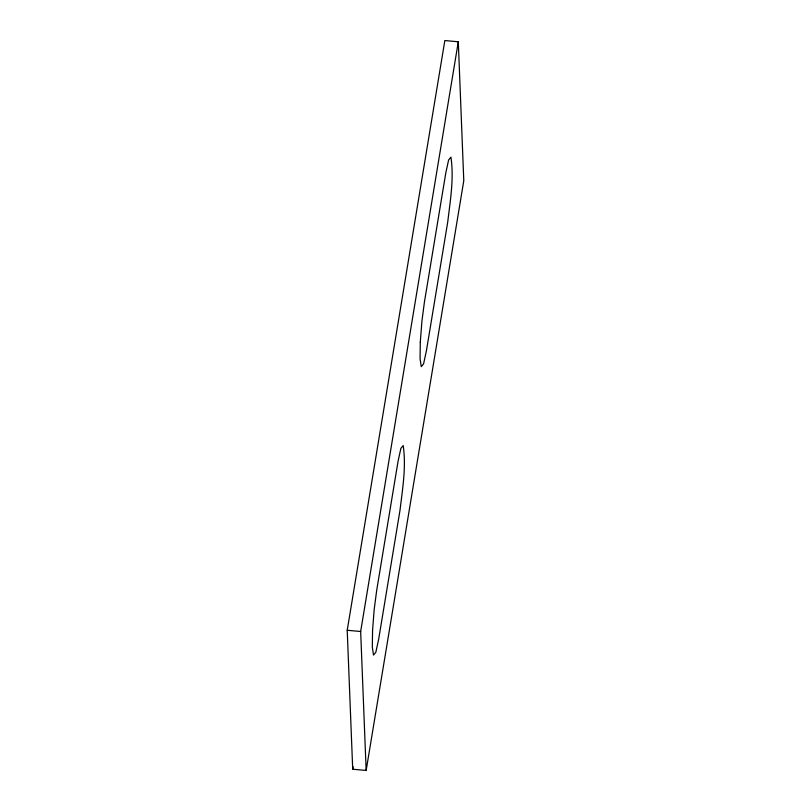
<?xml version="1.0" encoding="UTF-8"?>
<svg xmlns="http://www.w3.org/2000/svg" width="811" height="811" viewBox="0 0 811 811"><rect width="100%" height="100%" fill="white"/><g stroke="black" fill="none" stroke-linecap="round" stroke-linejoin="round"><path stroke-width="1.22" d="M347.22 630.269L444.844 40.55L458.296 41.777L463.78 180.731L366.156 770.45L352.704 769.223L347.22 630.269L360.662 631.495L366.156 770.45M360.662 631.495L458.296 41.777M352.704 769.223L353.12 766.719M372.553 630.573L372.32 647.168L373.516 655.106L375.828 652.257L378.636 639.403L400.005 510.271C402.509 488.881 406.372 467.014 403.189 445.533L400.877 448.371L398.069 461.226L376.689 590.367L374.155 609.781L372.553 630.573M420.291 342.171L420.068 358.766L421.264 366.694L423.575 363.855L426.373 351.001L447.753 221.869C450.257 200.479 454.119 178.613 450.926 157.131L448.615 159.97L445.817 172.824L424.437 301.956L421.892 321.379L420.291 342.171"/></g></svg>
